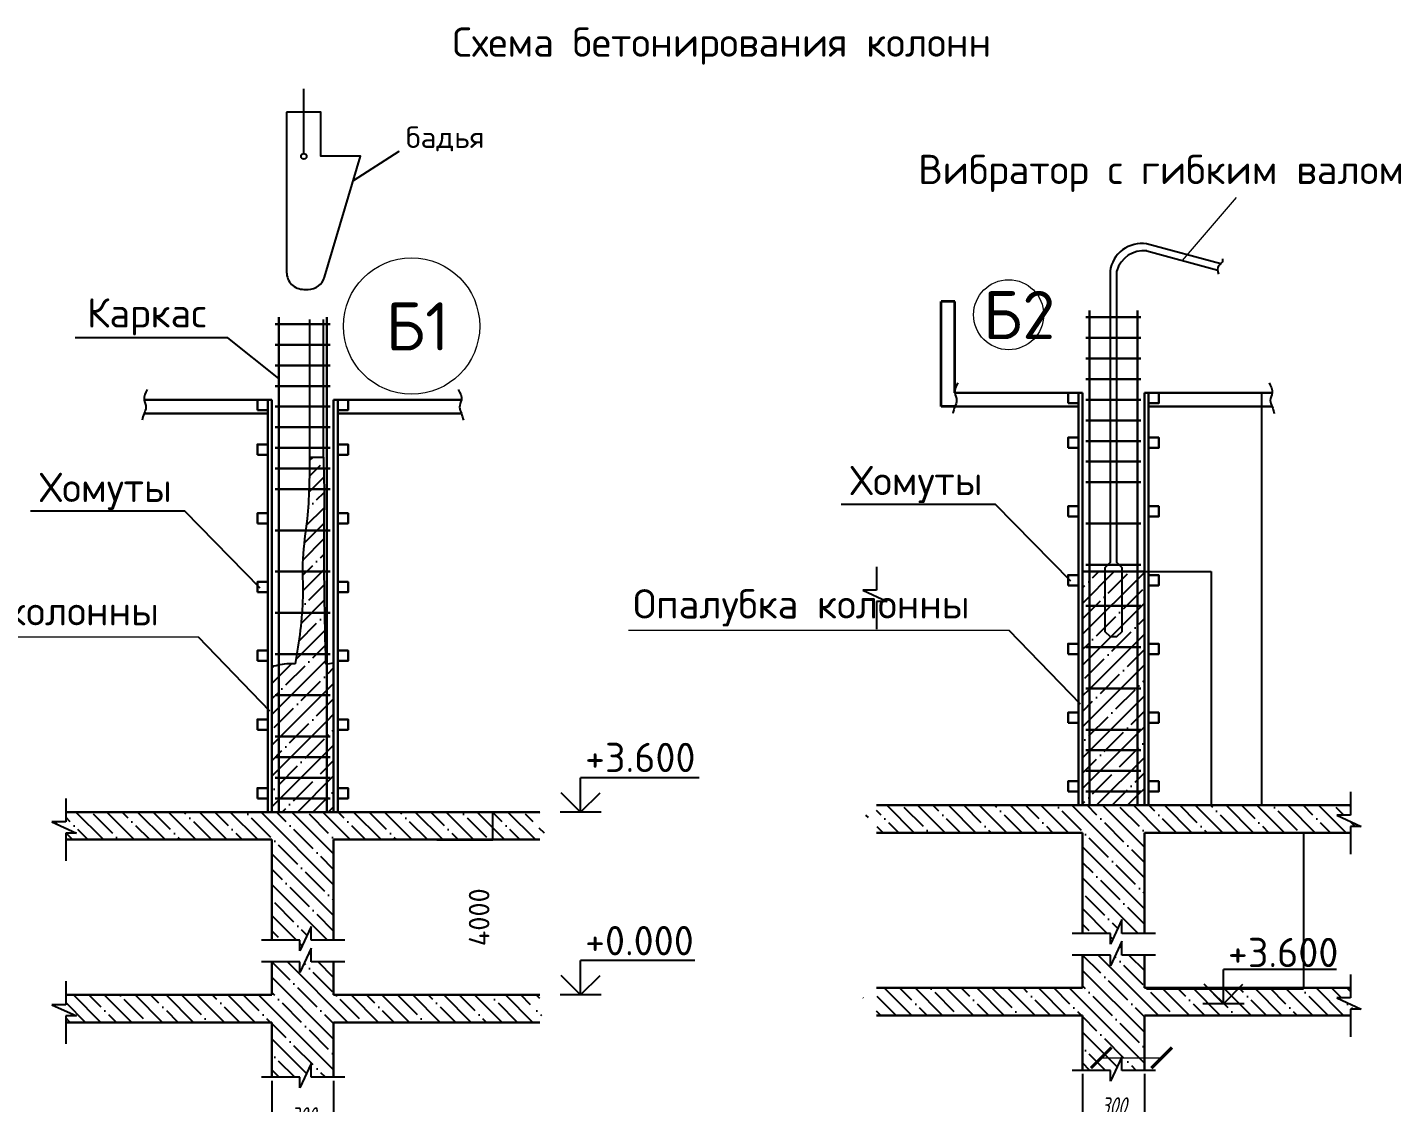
# Model space of a CAD drawing. Header units: millimetres. Extents: x 5763 to 12018931, y 39842 to 3600577.
# Drawn here: x 620665 to 660380, y 360744 to 392037 of the extents above; entities that cross this region are included whole.
import ezdxf

# ---------------------------------------------------------------- set-up
doc = ezdxf.new("R2010")
doc.units = ezdxf.units.MM
doc.layers.add('Размеры', color=7, linetype='Continuous')
doc.layers.add('тонкие', color=2, linetype='Continuous')
doc.layers.add('Стены', color=7, linetype='Continuous', lineweight=40)
doc.layers.add('Толстые - 03', color=30, linetype='Continuous', lineweight=30)
doc.styles.add('ISOCPEUR', font='isocpeur.ttf')
doc.styles.get("Standard").update_dxf_attribs({"font": 'romans.shx', "width": 0.7, "oblique": 15, "height": 500})
doc.dimstyles.new('ISO-25', dxfattribs={"dimtxt": 500, "dimasz": 250, "dimexe": 150, "dimexo": 100, "dimgap": 125, "dimtad": 1, "dimtxsty": 'Standard', "dimblk": 'ARCHTICK', "dimcen": 25, "dimdle": 150, "dimadec": 0, "dimazin": 0, "dimtfac": 1, "dimtmove": 0, "dimatfit": 3, "dimfxl": 1, "dimarcsym": 0})
doc.dimstyles.new('x50', dxfattribs={"dimtxt": 3, "dimasz": 2, "dimexe": 1, "dimexo": 2, "dimgap": 0.5, "dimtad": 1, "dimlfac": 50, "dimtxsty": 'Standard', "dimblk": 'OBLIQUE', "dimcen": 0.09, "dimadec": 0, "dimazin": 0, "dimtfac": 1, "dimtofl": 0, "dimtmove": 0, "dimatfit": 3, "dimldrblk": 'OBLIQUE', "dimfxl": 1, "dimtolj": 1, "dimtzin": 0, "dimarcsym": 0})

# ---------------------------------------------------------------- blocks, each defined once
blk = doc.blocks.new('_OBLIQUE')
at = {"color": 0, "linetype": 'ByBlock'}
blk.add_line((-0.5, -0.5), (0.5, 0.5), dxfattribs=at)
blk = doc.blocks.new('*D58')
at = {"layer": 'Defpoints', "color": 0, "transparency": 16777216}
for p in [(653241, 381398), (653301, 369398), (656589, 369398)]:
    blk.add_point(p, dxfattribs=at)
at = {"layer": 'Размеры', "color": 0, "lineweight": -2, "transparency": 16777216}
for p, q in [((653243, 381398), (656590, 381398)), ((656589, 381398), (656589, 369398)), ((653303, 369398), (656590, 369398))]:
    blk.add_line(p, q, dxfattribs=at)
at = {"layer": 'Размеры', "color": 0, "lineweight": -2, "transparency": 16777216, "xscale": 2, "yscale": 2, "zscale": 2}
for p, rotation in [((656589, 381398), 90), ((656589, 369398), 270)]:
    blk.add_blockref('_OBLIQUE', p, dxfattribs=dict(at, rotation=rotation))
at = {"layer": 'Размеры', "color": 0, "transparency": 16777216, "insert": (656587, 375398), "char_height": 3, "attachment_point": 5, "rotation": 90, "style": 'ISOCPEUR'}
blk.add_mtext('\\A1;600000', dxfattribs=at)
blk = doc.blocks.new('*D59')
at = {"layer": 'Defpoints', "color": 0, "transparency": 16777216}
for p in [(653181, 376198), (653181, 369398), (655122, 369398)]:
    blk.add_point(p, dxfattribs=at)
at = {"layer": 'Размеры', "color": 0, "lineweight": -2, "transparency": 16777216}
for p, q in [((653183, 376198), (655123, 376198)), ((655122, 376198), (655122, 369398)), ((653183, 369398), (655123, 369398))]:
    blk.add_line(p, q, dxfattribs=at)
at = {"layer": 'Размеры', "color": 0, "lineweight": -2, "transparency": 16777216, "xscale": 2, "yscale": 2, "zscale": 2}
for p, rotation in [((655122, 376198), 90), ((655122, 369398), 270)]:
    blk.add_blockref('_OBLIQUE', p, dxfattribs=dict(at, rotation=rotation))
at = {"layer": 'Размеры', "color": 0, "transparency": 16777216, "insert": (655120, 372798), "char_height": 3, "attachment_point": 5, "rotation": 90, "style": 'ISOCPEUR'}
blk.add_mtext('\\A1;1500', dxfattribs=at)
blk = doc.blocks.new('*D57')
at = {"layer": 'Defpoints', "color": 0, "transparency": 16777216}
for p in [(656181, 368598), (653260, 364062), (657816, 364062)]:
    blk.add_point(p, dxfattribs=at)
at = {"layer": 'Размеры', "color": 0, "lineweight": -2, "transparency": 16777216}
for p, q in [((656183, 368598), (657817, 368598)), ((657816, 368598), (657816, 364062)), ((653262, 364062), (657817, 364062))]:
    blk.add_line(p, q, dxfattribs=at)
at = {"layer": 'Размеры', "color": 0, "lineweight": -2, "transparency": 16777216, "xscale": 2, "yscale": 2, "zscale": 2}
for p, rotation in [((657816, 368598), 90), ((657816, 364062), 270)]:
    blk.add_blockref('_OBLIQUE', p, dxfattribs=dict(at, rotation=rotation))
at = {"layer": 'Размеры', "color": 0, "transparency": 16777216, "insert": (657814, 366330), "char_height": 3, "attachment_point": 5, "rotation": 90, "style": 'ISOCPEUR'}
blk.add_mtext('\\A1;4000', dxfattribs=at)
blk = doc.blocks.new('*D60')
at = {"layer": 'Defpoints', "color": 0, "transparency": 16777216}
for p in [(632583, 369198), (634217, 369198), (632583, 368398)]:
    blk.add_point(p, dxfattribs=at)
at = {"layer": 'Размеры', "color": 0, "lineweight": -2, "transparency": 16777216}
for p, q in [((632585, 369198), (634218, 369198)), ((634217, 368398), (634217, 369198)), ((632585, 368398), (634218, 368398))]:
    blk.add_line(p, q, dxfattribs=at)
at = {"layer": 'Размеры', "color": 0, "lineweight": -2, "transparency": 16777216, "xscale": 2, "yscale": 2, "zscale": 2}
for p, rotation in [((634217, 369198), 90), ((634217, 368398), 270)]:
    blk.add_blockref('_OBLIQUE', p, dxfattribs=dict(at, rotation=rotation))
at = {"layer": 'Размеры', "color": 0, "transparency": 16777216, "insert": (634215, 368798), "char_height": 3, "attachment_point": 5, "rotation": 90, "style": 'ISOCPEUR'}
blk.add_mtext('\\A1;40000', dxfattribs=at)
blk = doc.blocks.new('_ArchTick')
at = {"color": 0, "linetype": 'ByBlock', "const_width": 0.15}
blk.add_lwpolyline([(-0.5, -0.5), (0.5, 0.5)], dxfattribs=at)
blk = doc.blocks.new('*D209')
at = {"color": 0, "lineweight": -2, "transparency": 16777216}
for p, q in [((651381, 361584), (651381, 360126)), ((653181, 361584), (653181, 360126)), ((651231, 360276), (653331, 360276))]:
    blk.add_line(p, q, dxfattribs=at)
at = {"layer": 'Defpoints', "color": 0, "transparency": 16777216}
for p in [(651381, 361684), (653181, 361684), (653181, 360276)]:
    blk.add_point(p, dxfattribs=at)
at = {"color": 0, "lineweight": -2, "transparency": 16777216, "xscale": 250, "yscale": 250, "zscale": 250, "rotation": 180}
blk.add_blockref('_ArchTick', (651381, 360276), dxfattribs=at)
at = {"color": 0, "lineweight": -2, "transparency": 16777216, "xscale": 250, "yscale": 250, "zscale": 250}
blk.add_blockref('_ArchTick', (653181, 360276), dxfattribs=at)
at = {"color": 0, "transparency": 16777216, "insert": (652281, 360651), "char_height": 500, "attachment_point": 5}
blk.add_mtext('300', dxfattribs=at)
blk = doc.blocks.new('*D210')
at = {"color": 0, "lineweight": -2, "transparency": 16777216}
for p, q in [((627783, 361384), (627783, 359837)), ((629583, 361384), (629583, 359837)), ((627633, 359987), (629733, 359987))]:
    blk.add_line(p, q, dxfattribs=at)
at = {"layer": 'Defpoints', "color": 0, "transparency": 16777216}
for p in [(627783, 361484), (629583, 361484), (629583, 359987)]:
    blk.add_point(p, dxfattribs=at)
at = {"color": 0, "lineweight": -2, "transparency": 16777216, "xscale": 250, "yscale": 250, "zscale": 250, "rotation": 180}
blk.add_blockref('_ArchTick', (627783, 359987), dxfattribs=at)
at = {"color": 0, "lineweight": -2, "transparency": 16777216, "xscale": 250, "yscale": 250, "zscale": 250}
blk.add_blockref('_ArchTick', (629583, 359987), dxfattribs=at)
at = {"color": 0, "transparency": 16777216, "insert": (628683, 360362), "char_height": 500, "width": 1191.79, "attachment_point": 5}
blk.add_mtext('300', dxfattribs=at)

msp = doc.modelspace()

# ---------------------------------------------------------------- hatches: boundary and pattern name
at = {"layer": 'тонкие'}
h = msp.add_hatch(dxfattribs=at)
h.set_pattern_fill('ANSI35', color=0, scale=100, style=0)
h.set_pattern_definition([(45, (5141890.3, 928552.3), (-449.01281, 449.01281), []), (45, (5142339.3, 928552.3), (-449.01281, 449.01281), [793.75, -158.75, 0, -158.75])])
edge = h.paths.add_edge_path()
edge.add_spline(control_points=[(627982.58103, 373486.18594), (627915.84583, 373472.04069), (627849.21343, 373455.51485), (627782.58103, 373438.98901)], knot_values=[0, 0, 0, 0, 1.0177450287, 1.0177450287, 1.0177450287, 1.0177450287], degree=3, periodic=0)
edge.add_line((627782.58103, 373438.98901), (627782.58103, 369198.40869))
edge.add_line((627782.58103, 369198.40869), (627982.58103, 369198.40869))
edge.add_line((627982.58103, 369198.40869), (627982.58103, 373486.18594))
edge = h.paths.add_edge_path()
edge.add_spline(control_points=[(629582.58103, 373540.9936), (629515.91768, 373532.08633), (629449.25432, 373523.17906), (629382.58103, 373515.1076)], knot_values=[8.0507593232, 8.0507593232, 8.0507593232, 8.0507593232, 9.0537790196, 9.0537790196, 9.0537790196, 9.0537790196], degree=3, periodic=0)
edge.add_line((629382.58103, 373515.1076), (629382.58103, 369198.40869))
edge.add_line((629382.58103, 369198.40869), (629582.58103, 369198.40869))
edge.add_line((629582.58103, 369198.40869), (629582.58103, 373540.9936))
h.paths.add_polyline_path([(629382.58103, 369598.40869), (627982.58103, 369598.40869), (627982.58103, 369198.40869), (629382.58103, 369198.40869)])
h.paths.add_polyline_path([(629382.58103, 370198.40869), (627982.58103, 370198.40869), (627982.58103, 369598.40869), (629382.58103, 369598.40869)])
h.paths.add_polyline_path([(629382.58103, 370798.40869), (627982.58103, 370798.40869), (627982.58103, 370198.40869), (629382.58103, 370198.40869)])
h.paths.add_polyline_path([(629382.58103, 371398.40869), (627982.58103, 371398.40869), (627982.58103, 370798.40869), (629382.58103, 370798.40869)])
h.paths.add_polyline_path([(629382.58103, 372598.40869), (627982.58103, 372598.40869), (627982.58103, 371398.40869), (629382.58103, 371398.40869)])
edge = h.paths.add_edge_path()
edge.add_spline(control_points=[(629382.58103, 373515.1076), (629370.60683, 373513.658), (629358.63232, 373512.23536), (629346.65742, 373510.84453)], knot_values=[7.8706219123, 7.8706219123, 7.8706219123, 7.8706219123, 8.0507593232, 8.0507593232, 8.0507593232, 8.0507593232], degree=3, periodic=0)
edge.add_spline(control_points=[(629346.65742, 373510.84453), (629344.59175, 373606.69921), (629342.52607, 373702.5539), (629340.47412, 373798.40869)], knot_values=[28.6675543856, 28.6675543856, 28.6675543856, 28.6675543856, 30.1055801135, 30.1055801135, 30.1055801135, 30.1055801135], degree=3, periodic=0)
edge.add_line((629340.47412, 373798.40869), (628511.36176, 373798.40869))
edge.add_spline(control_points=[(628511.36176, 373798.40869), (628496.74074, 373705.14887), (628481.83988, 373611.90467), (628466.93902, 373518.66047)], knot_values=[28.7545698862, 28.7545698862, 28.7545698862, 28.7545698862, 30.1656805293, 30.1656805293, 30.1656805293, 30.1656805293], degree=3, periodic=0)
edge.add_spline(control_points=[(628466.93902, 373518.66047), (628404.47853, 373524.06353), (628242.19826, 373532.66295), (628081.392, 373507.12999), (627982.58103, 373486.18594)], knot_values=[1.0177450287, 1.0177450287, 1.0177450287, 1.0177450287, 1.9576230538, 3.4645394096, 3.4645394096, 3.4645394096, 3.4645394096], degree=3, periodic=0)
edge.add_line((627982.58103, 373486.18594), (627982.58103, 372598.40869))
edge.add_line((627982.58103, 372598.40869), (629382.58103, 372598.40869))
edge.add_line((629382.58103, 372598.40869), (629382.58103, 373515.1076))
edge = h.paths.add_edge_path()
edge.add_spline(control_points=[(629340.47412, 373798.40869), (629331.91147, 374198.40442), (629323.58779, 374598.40194), (629316.50037, 374998.40869)], knot_values=[22.6667674665, 22.6667674665, 22.6667674665, 22.6667674665, 28.6675543856, 28.6675543856, 28.6675543856, 28.6675543856], degree=3, periodic=0)
edge.add_line((629316.50037, 374998.40869), (628661.81138, 374998.40869))
edge.add_spline(control_points=[(628661.81138, 374998.40869), (628631.43543, 374597.30486), (628573.96369, 374197.71358), (628511.36176, 373798.40869)], knot_values=[22.7127032826, 22.7127032826, 22.7127032826, 22.7127032826, 28.7545698862, 28.7545698862, 28.7545698862, 28.7545698862], degree=3, periodic=0)
edge.add_line((628511.36176, 373798.40869), (629340.47412, 373798.40869))
edge = h.paths.add_edge_path()
edge.add_spline(control_points=[(629316.50037, 374998.40869), (629309.41328, 375398.39698), (629303.56232, 375798.39449), (629299.94463, 376198.40869)], knot_values=[16.6662574549, 16.6662574549, 16.6662574549, 16.6662574549, 22.6667674665, 22.6667674665, 22.6667674665, 22.6667674665], degree=3, periodic=0)
edge.add_line((629299.94463, 376198.40869), (628676.75615, 376198.40869))
edge.add_spline(control_points=[(628676.75615, 376198.40869), (628678.15251, 375952.09218), (628693.31654, 375550.96535), (628673.42749, 375151.79527), (628661.81138, 374998.40869)], knot_values=[16.7086230764, 16.7086230764, 16.7086230764, 16.7086230764, 20.4022259797, 22.7127032826, 22.7127032826, 22.7127032826, 22.7127032826], degree=3, periodic=0)
edge.add_line((628661.81138, 374998.40869), (629316.50037, 374998.40869))
edge = h.paths.add_edge_path()
edge.add_line((629296.78803, 377398.40869), (628769.62177, 377398.40869))
edge.add_spline(control_points=[(628769.62177, 377398.40869), (628734.40114, 377123.64156), (628680.34132, 376724.97785), (628676.04696, 376323.50901), (628676.75615, 376198.40869)], knot_values=[10.6828707065, 10.6828707065, 10.6828707065, 10.6828707065, 14.8326996138, 16.7086230764, 16.7086230764, 16.7086230764, 16.7086230764], degree=3, periodic=0)
edge.add_line((628676.75615, 376198.40869), (629299.94463, 376198.40869))
edge.add_spline(control_points=[(629299.94463, 376198.40869), (629296.32725, 376598.38953), (629294.94275, 376998.38705), (629296.78803, 377398.40869)], knot_values=[10.6662476208, 10.6662476208, 10.6662476208, 10.6662476208, 16.6662574549, 16.6662574549, 16.6662574549, 16.6662574549], degree=3, periodic=0)
edge = h.paths.add_edge_path()
edge.add_spline(control_points=[(629296.78803, 377398.40869), (629297.09503, 377464.96044), (629299.47756, 377864.97056), (629305.25545, 378265.00604), (629303.66832, 378598.40869)], knot_values=[4.666470584, 4.666470584, 4.666470584, 4.666470584, 5.6646945693, 10.6662476208, 10.6662476208, 10.6662476208, 10.6662476208], degree=3, periodic=0)
edge.add_line((629303.66832, 378598.40869), (628867.29735, 378598.40869))
edge.add_spline(control_points=[(628867.29735, 378598.40869), (628857.50941, 378310.89583), (628834.01893, 377910.27701), (628784.11156, 377511.44805), (628769.62177, 377398.40869)], knot_values=[4.6612602722, 4.6612602722, 4.6612602722, 4.6612602722, 8.9756285943, 10.6828707065, 10.6828707065, 10.6828707065, 10.6828707065], degree=3, periodic=0)
edge.add_line((628769.62177, 377398.40869), (629296.78803, 377398.40869))
edge = h.paths.add_edge_path()
edge.add_line((629293.0507, 379198.40869), (628879.68822, 379198.40869))
edge.add_spline(control_points=[(628879.68822, 379198.40869), (628877.50079, 378998.27705), (628874.09989, 378798.22763), (628867.29735, 378598.40869)], knot_values=[1.6628117059, 1.6628117059, 1.6628117059, 1.6628117059, 4.6612602722, 4.6612602722, 4.6612602722, 4.6612602722], degree=3, periodic=0)
edge.add_line((628867.29735, 378598.40869), (629303.66832, 378598.40869))
edge.add_spline(control_points=[(629303.66832, 378598.40869), (629303.30251, 378675.25268), (629301.46476, 378875.2724), (629296.5949, 379075.25692), (629293.0507, 379198.40869)], knot_values=[1.6657087344, 1.6657087344, 1.6657087344, 1.6657087344, 2.8184869897, 4.666470584, 4.666470584, 4.666470584, 4.666470584], degree=3, periodic=0)
edge = h.paths.add_edge_path()
edge.add_line((629282.58103, 379531.41267), (628882.58103, 379531.41267))
edge.add_spline(control_points=[(628882.58103, 379531.41267), (628881.74115, 379420.40291), (628880.90128, 379309.39316), (628879.68822, 379198.40869)], knot_values=[0, 0, 0, 0, 1.6628117059, 1.6628117059, 1.6628117059, 1.6628117059], degree=3, periodic=0)
edge.add_line((628879.68822, 379198.40869), (629293.0507, 379198.40869))
edge.add_spline(control_points=[(629293.0507, 379198.40869), (629289.85608, 379309.41344), (629286.21856, 379420.41306), (629282.58103, 379531.41267)], knot_values=[0, 0, 0, 0, 1.6657087344, 1.6657087344, 1.6657087344, 1.6657087344], degree=3, periodic=0)
h = msp.add_hatch(dxfattribs=at)
h.set_pattern_fill('ANSI35', color=0, scale=100, style=0)
h.set_pattern_definition([(45, (5146293.6, 928752), (-449.01281, 449.01281), []), (45, (5146742.6, 928752), (-449.01281, 449.01281), [793.75, -158.75, 0, -158.75])])
h.paths.add_polyline_path([(651581.19583, 376198.09541), (651381.19583, 376198.09541), (651381.19583, 369398.09541), (651581.19583, 369398.09541)])
h.paths.add_polyline_path([(652981.19583, 369798.09541), (651581.19583, 369798.09541), (651581.19583, 369398.09541), (652981.19583, 369398.09541)])
h.paths.add_polyline_path([(652981.19583, 370398.09541), (651581.19583, 370398.09541), (651581.19583, 369798.09541), (652981.19583, 369798.09541)])
h.paths.add_polyline_path([(652981.19583, 370998.09541), (651581.19583, 370998.09541), (651581.19583, 370398.09541), (652981.19583, 370398.09541)])
h.paths.add_polyline_path([(652981.19583, 371598.09541), (651581.19583, 371598.09541), (651581.19583, 370998.09541), (652981.19583, 370998.09541)])
h.paths.add_polyline_path([(652981.19583, 372798.09541), (651581.19583, 372798.09541), (651581.19583, 371598.09541), (652981.19583, 371598.09541)])
h.paths.add_polyline_path([(652981.19583, 373998.09541), (651581.19583, 373998.09541), (651581.19583, 372798.09541), (652981.19583, 372798.09541)])
h.paths.add_polyline_path([(652981.19583, 375198.09541), (651581.19583, 375198.09541), (651581.19583, 373998.09541), (652981.19583, 373998.09541)])
h.paths.add_polyline_path([(652981.19583, 376198.09541), (651581.19583, 376198.09541), (651581.19583, 375198.09541), (652981.19583, 375198.09541)])
h.paths.add_polyline_path([(653181.19583, 376198.09541), (652981.19583, 376198.09541), (652981.19583, 369398.09541), (653181.19583, 369398.09541)])
h = msp.add_hatch(dxfattribs=at)
h.set_pattern_fill('ANSI35', color=0, scale=100, angle=90, style=0)
h.set_pattern_definition([(135, (4934372.84, 771092), (-449.01281, -449.01281), []), (135, (4934372.84, 771541), (-449.01281, -449.01281), [793.75, -158.75, 0, -158.75])])
h.paths.add_polyline_path([(659181.19583, 363467.83527), (659492.26079, 363467.83527), (658781.19583, 363796.25271), (659181.19583, 363796.25271), (659181.19583, 364081.87188), (653181.19583, 364081.87188), (653181.19583, 365040.32752), (652526.70796, 365040.32752), (652526.70796, 365440.32752), (652198.29052, 364729.26257), (652198.29052, 365040.32752), (651381.19583, 365040.32752), (651381.19583, 364081.87188), (645381.19583, 364081.87188), (645381.19583, 363796.25271), (644981.19583, 363796.25271), (645692.26079, 363467.83527), (645381.19583, 363467.83527), (645381.19583, 363281.87188), (651381.19583, 363281.87188), (651381.19583, 361683.53415), (652198.29052, 361683.53415), (652198.29052, 361372.4692), (652526.70796, 362083.53415), (652526.70796, 361683.53415), (653181.19583, 361683.53415), (653181.19583, 363281.87188), (659181.19583, 363281.87188)])
h.paths.add_polyline_path([(653181.19583, 368598.09541), (659181.19583, 368598.09541), (659181.19583, 368784.0588), (659492.26079, 368784.0588), (658781.19583, 369112.47625), (659181.19583, 369112.47625), (659181.19583, 369398.09541), (653181.19583, 369398.09541), (651381.19583, 369398.09541), (645381.19583, 369398.09541), (645381.19583, 369112.47625), (644981.19583, 369112.47625), (645692.26079, 368784.0588), (645381.19583, 368784.0588), (645381.19583, 368598.09541), (651381.19583, 368598.09541), (651381.19583, 365671.57068), (652198.29052, 365671.57068), (652198.29052, 365360.50573), (652526.70796, 366071.57068), (652526.70796, 365671.57068), (653181.19583, 365671.57068)])
h = msp.add_hatch(dxfattribs=at)
h.set_pattern_fill('ANSI35', color=0, scale=100, angle=90, style=0)
h.set_pattern_definition([(135, (4910774.2, 770892.3), (-449.01281, -449.01281), []), (135, (4910774.2, 771341.3), (-449.01281, -449.01281), [793.75, -158.75, 0, -158.75])])
h.paths.add_polyline_path([(635582.58103, 363268.14855), (635893.64598, 363268.14855), (635182.58103, 363596.56599), (635582.58103, 363596.56599), (635582.58103, 363882.18515), (629582.58103, 363882.18515), (629582.58103, 364840.6408), (628928.09316, 364840.6408), (628928.09316, 365240.6408), (628599.67571, 364529.57585), (628599.67571, 364840.6408), (627782.58103, 364840.6408), (627782.58103, 363882.18515), (621782.58103, 363882.18515), (621782.58103, 363596.56599), (621382.58103, 363596.56599), (622093.64598, 363268.14855), (621782.58103, 363268.14855), (621782.58103, 363082.18515), (627782.58103, 363082.18515), (627782.58103, 361483.84743), (628599.67571, 361483.84743), (628599.67571, 361172.78248), (628928.09316, 361883.84743), (628928.09316, 361483.84743), (629582.58103, 361483.84743), (629582.58103, 363082.18515), (635582.58103, 363082.18515)])
h.paths.add_polyline_path([(629582.58103, 368398.40869), (635582.58103, 368398.40869), (635582.58103, 368584.37208), (635893.64598, 368584.37208), (635182.58103, 368912.78953), (635582.58103, 368912.78953), (635582.58103, 369198.40869), (629582.58103, 369198.40869), (627782.58103, 369198.40869), (621782.58103, 369198.40869), (621782.58103, 368912.78953), (621382.58103, 368912.78953), (622093.64598, 368584.37208), (621782.58103, 368584.37208), (621782.58103, 368398.40869), (627782.58103, 368398.40869), (627782.58103, 365471.88396), (628599.67571, 365471.88396), (628599.67571, 365160.81901), (628928.09316, 365871.88396), (628928.09316, 365471.88396), (629582.58103, 365471.88396)])

# ---------------------------------------------------------------- linework, layer by layer
at = {"lineweight": 13}
msp.add_line((655855.57922, 387084.76243), (654284.2149, 385250.30143), dxfattribs=at)
at = {"lineweight": 35}
for p, q in [((647262.77787, 380998.09541), (647262.77787, 384057.41256)), ((647662.77787, 384057.41256), (647262.77787, 384057.41256)), ((647662.77787, 381398.09541), (647662.77787, 384057.41256)), ((647662.77787, 380998.09541), (647262.77787, 380998.09541))]:
    msp.add_line(p, q, dxfattribs=at)
at = {"color": 0, "lineweight": 13}
for p, q in [((625648.88802, 374287.87553), (614568.92704, 374287.87553)), ((649247.50282, 374487.56225), (638167.54185, 374487.56225))]:
    msp.add_line(p, q, dxfattribs=at)
for points in [[(628714.1909, 388364.61425), (628714.1909, 390245.26277)], [(631479.86106, 388419.64398), (631479.86106, 388419.64398), (630154.64865, 387565.71518)]]:
    msp.add_lwpolyline(points)
msp.add_lwpolyline([(628214.1909, 389563.10004), (628214.1909, 384910.61483, 0.4142135624), (628714.1909, 384410.61483), (628841.48897, 384410.61483, 0.3316963455), (629320.65519, 384767.78717), (630368.75473, 388284.01026), (629214.1909, 388284.01026), (629214.1909, 389563.10004), (628214.1909, 389563.10004)], format="xyb")
msp.add_circle((628714.1909, 388284.01026), 80.604)
at = {"lineweight": 20}
for centre, radius in [((631849.77273, 383342.33623), 1984.19997), ((649229.99433, 383673.55859), 1019.5683)]:
    msp.add_circle(centre, radius, dxfattribs=at)
at = {"layer": 'Размеры', "color": 0}
for p, q in [((626503.13222, 383004.80984), (622060.51887, 383004.80984)), ((627982.58103, 381813.09821), (626503.13222, 383004.80984)), ((648849.73585, 378152.95084), (644352.68059, 378152.95084)), ((651043.57441, 375920.14892), (648849.73585, 378152.95084)), ((625251.12105, 377953.26412), (620754.06579, 377953.26412)), ((627444.9596, 375720.4622), (625251.12105, 377953.26412)), ((645381.19583, 376336.21505), (645381.19583, 375656.98862)), ((644981.19583, 375656.98862), (645692.26079, 375328.57117)), ((645381.19583, 375656.98862), (644981.19583, 375656.98862)), ((645381.19583, 375328.57117), (645381.19583, 374521.73267)), ((645692.26079, 375328.57117), (645381.19583, 375328.57117)), ((627721.79236, 372136.68509), (625648.88802, 374287.87553)), ((651320.40716, 372336.37181), (649247.50282, 374487.56225)), ((640226.72668, 370198.40869), (636771.4275, 370198.40869)), ((636771.4275, 369198.40869), (636771.4275, 370198.40869)), ((636771.4275, 369198.40869), (636205.74207, 369764.09411)), ((636771.4275, 369198.40869), (637337.11292, 369764.09411)), ((659181.19583, 369791.70268), (659181.19583, 369112.47625)), ((621782.58103, 369592.01596), (621782.58103, 368912.78953)), ((637371.4275, 369198.40869), (636171.4275, 369198.40869)), ((658781.19583, 369112.47625), (659492.26079, 368784.0588)), ((659181.19583, 369112.47625), (658781.19583, 369112.47625)), ((621382.58103, 368912.78953), (622093.64598, 368584.37208)), ((621782.58103, 368912.78953), (621382.58103, 368912.78953)), ((621782.58103, 368584.37208), (621782.58103, 367777.53358)), ((622093.64598, 368584.37208), (621782.58103, 368584.37208)), ((659181.19583, 368784.0588), (659181.19583, 367977.2203)), ((659492.26079, 368784.0588), (659181.19583, 368784.0588)), ((632982.58103, 368398.40869), (634416.93636, 368398.40869)), ((628928.09316, 365871.88396), (628599.67571, 365160.81901)), ((628928.09316, 365471.88396), (628928.09316, 365871.88396)), ((652526.70796, 366071.57068), (652198.29052, 365360.50573)), ((652526.70796, 365671.57068), (652526.70796, 366071.57068)), ((628599.67571, 365471.88396), (627485.23549, 365471.88396)), ((628599.67571, 365160.81901), (628599.67571, 365471.88396)), ((629907.26518, 365471.88396), (628928.09316, 365471.88396)), ((652198.29052, 365671.57068), (651083.85029, 365671.57068)), ((652198.29052, 365360.50573), (652198.29052, 365671.57068)), ((652526.70796, 365440.32752), (652198.29052, 364729.26257)), ((653505.87998, 365671.57068), (652526.70796, 365671.57068)), ((652526.70796, 365040.32752), (652526.70796, 365440.32752)), ((628928.09316, 365240.6408), (628599.67571, 364529.57585)), ((628928.09316, 364840.6408), (628928.09316, 365240.6408)), ((652198.29052, 365040.32752), (651083.85029, 365040.32752)), ((652198.29052, 364729.26257), (652198.29052, 365040.32752)), ((653505.87998, 365040.32752), (652526.70796, 365040.32752)), ((628599.67571, 364840.6408), (627485.23549, 364840.6408)), ((628599.67571, 364529.57585), (628599.67571, 364840.6408)), ((629907.26518, 364840.6408), (628928.09316, 364840.6408)), ((640092.35465, 364882.18515), (636771.4275, 364882.18515)), ((636771.4275, 363882.18515), (636771.4275, 364882.18515)), ((658769.78889, 364623.21735), (655483.88616, 364623.21735)), ((655483.88616, 363623.21735), (655483.88616, 364623.21735)), ((621782.58103, 364275.79243), (621782.58103, 363596.56599)), ((636771.4275, 363882.18515), (636205.74207, 364447.87058)), ((636771.4275, 363882.18515), (637337.11292, 364447.87058)), ((655483.88616, 363623.21735), (654918.20074, 364188.90278)), ((655483.88616, 363623.21735), (656049.57159, 364188.90278)), ((659181.19583, 364475.47915), (659181.19583, 363796.25271)), ((632982.58103, 363882.18515), (634416.93636, 363882.18515)), ((637371.4275, 363882.18515), (636171.4275, 363882.18515)), ((658781.19583, 363796.25271), (659492.26079, 363467.83527)), ((659181.19583, 363796.25271), (658781.19583, 363796.25271)), ((621382.58103, 363596.56599), (622093.64598, 363268.14855)), ((621782.58103, 363596.56599), (621382.58103, 363596.56599)), ((656083.88616, 363623.21735), (654883.88616, 363623.21735)), ((659181.19583, 363467.83527), (659181.19583, 362660.99677)), ((659492.26079, 363467.83527), (659181.19583, 363467.83527)), ((621782.58103, 363268.14855), (621782.58103, 362461.31005)), ((622093.64598, 363268.14855), (621782.58103, 363268.14855)), ((628928.09316, 361883.84743), (628599.67571, 361172.78248)), ((628928.09316, 361483.84743), (628928.09316, 361883.84743)), ((652526.70796, 362083.53415), (652198.29052, 361372.4692)), ((652526.70796, 361683.53415), (652526.70796, 362083.53415)), ((628599.67571, 361483.84743), (627485.23549, 361483.84743)), ((628599.67571, 361172.78248), (628599.67571, 361483.84743)), ((629907.26518, 361483.84743), (628928.09316, 361483.84743)), ((652198.29052, 361683.53415), (651083.85029, 361683.53415)), ((652198.29052, 361372.4692), (652198.29052, 361683.53415)), ((653505.87998, 361683.53415), (652526.70796, 361683.53415))]:
    msp.add_line(p, q, dxfattribs=at)
for points in [[(647753.29292, 381696.05219), (647662.77787, 381398.09541), (647717.20695, 381179.85062), (647662.77787, 380998.09541), (647605.11411, 380803.45233)], [(656809.09874, 381696.05219), (656899.6138, 381398.09541), (656845.18472, 381179.85062), (656899.6138, 380998.09541), (656957.27755, 380803.45233)], [(624154.67812, 381496.36547), (624064.16307, 381198.40869), (624118.59214, 380980.1639), (624064.16307, 380798.40869), (624006.49931, 380603.76561)], [(633210.48394, 381496.36547), (633300.99899, 381198.40869), (633246.56992, 380980.1639), (633300.99899, 380798.40869), (633358.66275, 380603.76561)]]:
    msp.add_spline(points, degree=3, dxfattribs=at)
at = {"layer": 'Стены', "lineweight": 13, "ltscale": 10}
msp.add_line((651920.93361, 362050.25448), (653688.93361, 362050.25448), dxfattribs=at)
at = {"layer": 'Толстые - 03', "color": 0}
for p, q in [((651581.19583, 369398.09541), (651581.19583, 383798.09541)), ((652981.19583, 369398.09541), (652981.19583, 383798.09541)), ((627882.58103, 383398.40869), (629482.58103, 383398.40869)), ((627982.58103, 369198.40869), (627982.58103, 383598.40869)), ((629382.58103, 369198.40869), (629382.58103, 383598.40869)), ((651481.19583, 383598.09541), (653081.19583, 383598.09541)), ((651481.19583, 382998.09541), (653081.19583, 382998.09541)), ((627882.58103, 382798.40869), (629482.58103, 382798.40869)), ((627882.58103, 382198.40869), (629482.58103, 382198.40869)), ((651481.19583, 382398.09541), (653081.19583, 382398.09541)), ((651481.19583, 381798.09541), (653081.19583, 381798.09541)), ((627882.58103, 381598.40869), (629482.58103, 381598.40869)), ((650961.19583, 381398.09541), (647662.77787, 381398.09541)), ((651261.19583, 381398.09541), (651381.19583, 381398.09541)), ((651261.19583, 369398.09541), (651261.19583, 381398.09541)), ((651381.19583, 369398.09541), (651381.19583, 381398.09541)), ((653301.19583, 381398.09541), (653181.19583, 381398.09541)), ((653181.19583, 369398.09541), (653181.19583, 381398.09541)), ((653301.19583, 369398.09541), (653301.19583, 381398.09541)), ((653601.19583, 381398.09541), (656899.6138, 381398.09541)), ((627362.58103, 381198.40869), (624064.16307, 381198.40869)), ((627662.58103, 381198.40869), (627782.58103, 381198.40869)), ((627662.58103, 369198.40869), (627662.58103, 381198.40869)), ((627782.58103, 369198.40869), (627782.58103, 381198.40869)), ((627882.58103, 380998.40869), (629482.58103, 380998.40869)), ((629702.58103, 381198.40869), (629582.58103, 381198.40869)), ((629582.58103, 369198.40869), (629582.58103, 381198.40869)), ((629702.58103, 369198.40869), (629702.58103, 381198.40869)), ((630002.58103, 381198.40869), (633300.99899, 381198.40869)), ((651261.19583, 380998.09541), (647662.77787, 380998.09541)), ((651481.19583, 381198.09541), (653081.19583, 381198.09541)), ((653301.19583, 380998.09541), (656899.6138, 380998.09541)), ((627662.58103, 380798.40869), (624064.16307, 380798.40869)), ((629702.58103, 380798.40869), (633300.99899, 380798.40869)), ((651481.19583, 380598.09541), (653081.19583, 380598.09541)), ((627882.58103, 380398.40869), (629482.58103, 380398.40869)), ((627882.58103, 379798.40869), (629482.58103, 379798.40869)), ((651481.19583, 379998.09541), (653081.19583, 379998.09541)), ((651481.19583, 379398.09541), (653081.19583, 379398.09541)), ((627882.58103, 379198.40869), (629482.58103, 379198.40869)), ((627882.58103, 378598.40869), (629482.58103, 378598.40869)), ((651481.19583, 378798.09541), (653081.19583, 378798.09541)), ((627882.58103, 377398.40869), (629482.58103, 377398.40869)), ((651481.19583, 377598.09541), (653081.19583, 377598.09541)), ((627882.58103, 376198.40869), (629482.58103, 376198.40869)), ((651381.19583, 376198.09541), (653181.19583, 376198.09541)), ((651481.19583, 376398.09541), (653081.19583, 376398.09541)), ((627882.58103, 374998.40869), (629482.58103, 374998.40869)), ((651481.19583, 375198.09541), (653081.19583, 375198.09541)), ((627882.58103, 373798.40869), (629482.58103, 373798.40869)), ((651481.19583, 373998.09541), (653081.19583, 373998.09541)), ((627882.58103, 372598.40869), (629482.58103, 372598.40869)), ((651481.19583, 372798.09541), (653081.19583, 372798.09541)), ((627882.58103, 371398.40869), (629482.58103, 371398.40869)), ((651481.19583, 371598.09541), (653081.19583, 371598.09541)), ((651481.19583, 370998.09541), (653081.19583, 370998.09541)), ((627882.58103, 370798.40869), (629482.58103, 370798.40869)), ((627882.58103, 370198.40869), (629482.58103, 370198.40869)), ((651481.19583, 370398.09541), (653081.19583, 370398.09541)), ((651481.19583, 369798.09541), (653081.19583, 369798.09541)), ((627882.58103, 369598.40869), (629482.58103, 369598.40869)), ((651381.19583, 369398.09541), (645381.19583, 369398.09541)), ((653181.19583, 369398.09541), (651381.19583, 369398.09541)), ((653181.19583, 369398.09541), (659181.19583, 369398.09541)), ((627782.58103, 369198.40869), (621782.58103, 369198.40869)), ((629582.58103, 369198.40869), (627782.58103, 369198.40869)), ((629582.58103, 369198.40869), (635582.58103, 369198.40869)), ((651381.19583, 368598.09541), (645381.19583, 368598.09541)), ((651381.19583, 365671.57068), (651381.19583, 368598.09541)), ((653181.19583, 368598.09541), (659181.19583, 368598.09541)), ((653181.19583, 365671.57068), (653181.19583, 368598.09541)), ((627782.58103, 368398.40869), (621782.58103, 368398.40869)), ((627782.58103, 365471.88396), (627782.58103, 368398.40869)), ((629582.58103, 368398.40869), (635582.58103, 368398.40869)), ((629582.58103, 365471.88396), (629582.58103, 368398.40869)), ((651381.19583, 364081.87188), (651381.19583, 365040.32752)), ((653181.19583, 364081.87188), (653181.19583, 365040.32752)), ((627782.58103, 363882.18515), (627782.58103, 364840.6408)), ((629582.58103, 363882.18515), (629582.58103, 364840.6408)), ((627782.58103, 363882.18515), (621782.58103, 363882.18515)), ((629582.58103, 363882.18515), (635582.58103, 363882.18515)), ((651381.19583, 364081.87188), (645381.19583, 364081.87188)), ((653181.19583, 364081.87188), (659181.19583, 364081.87188)), ((627782.58103, 363082.18515), (621782.58103, 363082.18515)), ((627782.58103, 361483.84743), (627782.58103, 363082.18515)), ((629582.58103, 361483.84743), (629582.58103, 363082.18515)), ((629582.58103, 363082.18515), (635582.58103, 363082.18515)), ((651381.19583, 363281.87188), (645381.19583, 363281.87188)), ((651381.19583, 361683.53415), (651381.19583, 363281.87188)), ((653181.19583, 363281.87188), (659181.19583, 363281.87188)), ((653181.19583, 361683.53415), (653181.19583, 363281.87188))]:
    msp.add_line(p, q, dxfattribs=at)
for points in [[(650961.19583, 381098.09541), (651261.19583, 381098.09541), (651261.19583, 381398.09541), (650961.19583, 381398.09541)], [(653301.19583, 381098.09541), (653601.19583, 381098.09541), (653601.19583, 381398.09541), (653301.19583, 381398.09541)], [(627362.58103, 380898.40869), (627662.58103, 380898.40869), (627662.58103, 381198.40869), (627362.58103, 381198.40869)], [(629702.58103, 380898.40869), (630002.58103, 380898.40869), (630002.58103, 381198.40869), (629702.58103, 381198.40869)], [(650961.19583, 379798.09541), (651261.19583, 379798.09541), (651261.19583, 380098.09541), (650961.19583, 380098.09541)], [(653301.19583, 379798.09541), (653601.19583, 379798.09541), (653601.19583, 380098.09541), (653301.19583, 380098.09541)], [(627362.58103, 379598.40869), (627662.58103, 379598.40869), (627662.58103, 379898.40869), (627362.58103, 379898.40869)], [(629702.58103, 379598.40869), (630002.58103, 379598.40869), (630002.58103, 379898.40869), (629702.58103, 379898.40869)], [(650961.19583, 377798.09541), (651261.19583, 377798.09541), (651261.19583, 378098.09541), (650961.19583, 378098.09541)], [(653301.19583, 377798.09541), (653601.19583, 377798.09541), (653601.19583, 378098.09541), (653301.19583, 378098.09541)], [(627362.58103, 377598.40869), (627662.58103, 377598.40869), (627662.58103, 377898.40869), (627362.58103, 377898.40869)], [(629702.58103, 377598.40869), (630002.58103, 377598.40869), (630002.58103, 377898.40869), (629702.58103, 377898.40869)], [(627362.58103, 375598.40869), (627662.58103, 375598.40869), (627662.58103, 375898.40869), (627362.58103, 375898.40869)], [(629702.58103, 375598.40869), (630002.58103, 375598.40869), (630002.58103, 375898.40869), (629702.58103, 375898.40869)], [(650961.19583, 375798.09541), (651261.19583, 375798.09541), (651261.19583, 376098.09541), (650961.19583, 376098.09541)], [(653301.19583, 375798.09541), (653601.19583, 375798.09541), (653601.19583, 376098.09541), (653301.19583, 376098.09541)], [(627362.58103, 373598.40869), (627662.58103, 373598.40869), (627662.58103, 373898.40869), (627362.58103, 373898.40869)], [(629702.58103, 373598.40869), (630002.58103, 373598.40869), (630002.58103, 373898.40869), (629702.58103, 373898.40869)], [(650961.19583, 373798.09541), (651261.19583, 373798.09541), (651261.19583, 374098.09541), (650961.19583, 374098.09541)], [(653301.19583, 373798.09541), (653601.19583, 373798.09541), (653601.19583, 374098.09541), (653301.19583, 374098.09541)], [(627362.58103, 371598.40869), (627662.58103, 371598.40869), (627662.58103, 371898.40869), (627362.58103, 371898.40869)], [(629702.58103, 371598.40869), (630002.58103, 371598.40869), (630002.58103, 371898.40869), (629702.58103, 371898.40869)], [(650961.19583, 371798.09541), (651261.19583, 371798.09541), (651261.19583, 372098.09541), (650961.19583, 372098.09541)], [(653301.19583, 371798.09541), (653601.19583, 371798.09541), (653601.19583, 372098.09541), (653301.19583, 372098.09541)], [(627362.58103, 369598.40869), (627662.58103, 369598.40869), (627662.58103, 369898.40869), (627362.58103, 369898.40869)], [(629702.58103, 369598.40869), (630002.58103, 369598.40869), (630002.58103, 369898.40869), (629702.58103, 369898.40869)], [(650961.19583, 369798.09541), (651261.19583, 369798.09541), (651261.19583, 370098.09541), (650961.19583, 370098.09541)], [(653301.19583, 369798.09541), (653601.19583, 369798.09541), (653601.19583, 370098.09541), (653301.19583, 370098.09541)]]:
    msp.add_lwpolyline(points, close=True, dxfattribs=at)
at = {"layer": 'тонкие', "color": 0}
for p, q in [((628882.58103, 383531.41267), (628882.58103, 379531.41267)), ((629282.58103, 379531.41267), (629282.58103, 383531.41267)), ((628882.58103, 379531.41267), (629282.58103, 379531.41267))]:
    msp.add_line(p, q, dxfattribs=at)
for points in [[(655403.23108, 385154.96624), (653246.82703, 385737.92823)], [(653253.48133, 385528.94981), (655314.94847, 384971.65305)], [(652181.19583, 384940.26863), (652181.19583, 376458.54789)], [(652381.19583, 376458.54789), (652381.19583, 384946.12128)], [(652181.19583, 376458.54789), (652031.19583, 376308.54789), (652031.19583, 374458.54789), (652181.19583, 374308.54789), (652381.19583, 374308.54789), (652531.19583, 374458.54789), (652531.19583, 376308.54789), (652381.19583, 376458.54789)]]:
    msp.add_lwpolyline(points, dxfattribs=at)
for centre, radius, start, end in [((653112.46446, 384806.78618), 940.78628, 81.788971873, 171.843124289), ((653149.54783, 384740.33732), 795.43185, 82.492095037, 165.006632847)]:
    msp.add_arc(centre, radius, start, end, dxfattribs=at)
for points in [[(655457.69196, 385295.65553), (655441.50575, 385198.75752), (655340.74978, 385098.00155), (655340.74978, 384849.94996)], [(628882.58103, 379531.41267), (628810.28748, 377737.74325), (628683.54398, 376573.20586), (628683.54398, 375459.30059), (628466.93902, 373518.66047)], [(629282.58103, 379531.41267), (629301.44304, 378828.92738), (629297.98182, 377598.06599), (629346.65742, 373510.84453)]]:
    msp.add_spline(points, degree=3, dxfattribs=at)
msp.add_open_spline([(627782.58103, 373438.98901), (627947.87218, 373479.98371), (628174.69772, 373536.23988), (628404.47853, 373524.06353), (628466.93902, 373518.66047)], degree=3, knots=[0, 0, 0, 0, 2.5246613845, 3.4645394096, 3.4645394096, 3.4645394096, 3.4645394096], dxfattribs=at)
msp.add_open_spline([(629346.65742, 373510.84453), (629425.3095, 373519.97965), (629503.94526, 373530.48663), (629582.58103, 373540.9936)], degree=3, dxfattribs=at)

# ---------------------------------------------------------------- block references
at = {"layer": 'Стены', "lineweight": 13, "ltscale": 10, "xscale": 600, "yscale": 600, "zscale": 600, "rotation": 180}
msp.add_blockref('_ArchTick', (651924.93361, 362050.25448), dxfattribs=at)
at = {"layer": 'Стены', "lineweight": 13, "ltscale": 10, "xscale": 600, "yscale": 600, "zscale": 600}
msp.add_blockref('_ArchTick', (653684.93361, 362050.25448), dxfattribs=at)

# ---------------------------------------------------------------- texts
at = {"color": 0, "lineweight": 20, "style": 'ISOCPEUR'}
for s, p in [('Схема бетонирования колонн', (633038.56929, 391179.48247)), ('Вибратор с гибким валом ИВ-67', (646596.99873, 387474.47777)), ('Каркас', (622402.80474, 383301.79038)), ('Хомуты', (621023.25201, 378223.10432)), ('Хомуты', (644621.86681, 378422.79104)), ('Опалубка колонны', (614700.84175, 374633.38707)), ('Опалубка колонны', (638299.45655, 374833.07379)), ('+3.600', (636899.87658, 370364.60678)), ('+0.000', (636899.87658, 365033.15246)), ('+3.600', (655612.33524, 364689.42503))]:
    msp.add_text(s, height=851.968, dxfattribs=at).set_placement(p)
msp.add_text('бадья', height=625).set_placement((631683.97626, 388525.87981))
at = {"lineweight": 20, "char_height": 1400, "attachment_point": 1, "style": 'ISOCPEUR'}
for s, insert in [('Б2', (648481.3701, 384365.71556)), ('Б1', (631101.1485, 384034.4932))]:
    msp.add_mtext_dynamic_manual_height_columns(s, width=16.1483226, gutter_width=12.5, heights=[0], dxfattribs=dict(at, insert=insert))
at = {"layer": 'Размеры', "color": 0, "insert": (633816.93636, 366140.29692), "char_height": 600, "attachment_point": 5, "rotation": 90, "style": 'ISOCPEUR'}
msp.add_mtext('4000', dxfattribs=at)

# ---------------------------------------------------------------- dimensions: what is measured, and where the dimension line sits
for base, p1, p2, picture, middle in [((629582.58103, 359986.76752), (627782.58103, 361483.84743), (629582.58103, 361483.84743), '*D210', (628682.58103, 360361.76752)), ((653181.19583, 360275.54417), (651381.19583, 361683.53415), (653181.19583, 361683.53415), '*D209', (652281.19583, 360650.54417))]:
    dim = msp.add_linear_dim(base=base, p1=p1, p2=p2, text='300', dimstyle='ISO-25')
    dim.commit()
    dim.dimension.update_dxf_attribs({"geometry": picture, "text_midpoint": middle})
at = {"layer": 'Размеры', "color": 0}
for base, p1, p2, picture, middle in [((656588.5696, 369398.09541), (653241.19583, 381398.09541), (653301.19583, 369398.09541), '*D58', (656586.5696, 375398.09541)), ((634216.93636, 369198.40869), (632582.58103, 368398.40869), (632582.58103, 369198.40869), '*D60', (634214.93636, 368798.40869))]:
    dim = msp.add_linear_dim(base=base, p1=p1, p2=p2, angle=90, dimstyle='x50', override={"dimtxsty": 'ISOCPEUR'}, dxfattribs=at)
    dim.commit()
    dim.dimension.update_dxf_attribs({"geometry": picture, "text_midpoint": middle})
for base, p1, p2, text, picture, middle in [((655121.5676, 369398.09541), (653181.19583, 376198.09541), (653181.19583, 369398.09541), '1500', '*D59', (655119.5676, 372798.09541)), ((657815.55116, 364061.87449), (656181.19583, 368598.09541), (653260.23931, 364061.87449), '4000', '*D57', (657813.55116, 366329.98495))]:
    dim = msp.add_linear_dim(base=base, p1=p1, p2=p2, angle=90, text=text, dimstyle='x50', override={"dimtxsty": 'ISOCPEUR'}, dxfattribs=at)
    dim.commit()
    dim.dimension.update_dxf_attribs({"geometry": picture, "text_midpoint": middle})

doc.saveas('drawing.dxf')
